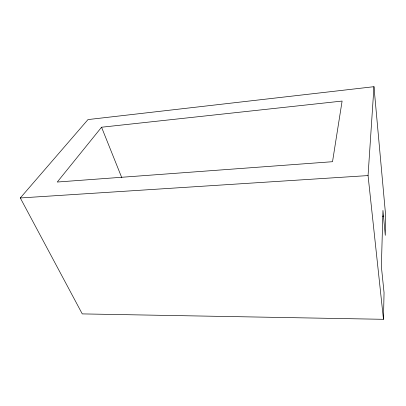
<?xml version="1.0" encoding="UTF-8"?>
<svg xmlns="http://www.w3.org/2000/svg" width="406" height="406" viewBox="0 0 406 406"><rect width="100%" height="100%" fill="white"/><g stroke="black" fill="none" stroke-linecap="round" stroke-linejoin="round"><path stroke-width="0.61" d="M383.477 319.309L384.051 292.65L381.376 266.564L382.949 210.374L385.284 235.373L385.7 216.083L373.967 86.691L87.985 119.582L20.3 197.966L82.261 313.899L383.477 319.309L368.059 175.575L373.967 86.691M101.556 127.225L57.271 182.03L332.524 161.705L342.106 101.064L101.556 127.225L121.82 177.792M20.3 197.966L368.059 175.575M382.538 216.21L383.802 216.159"/></g></svg>
